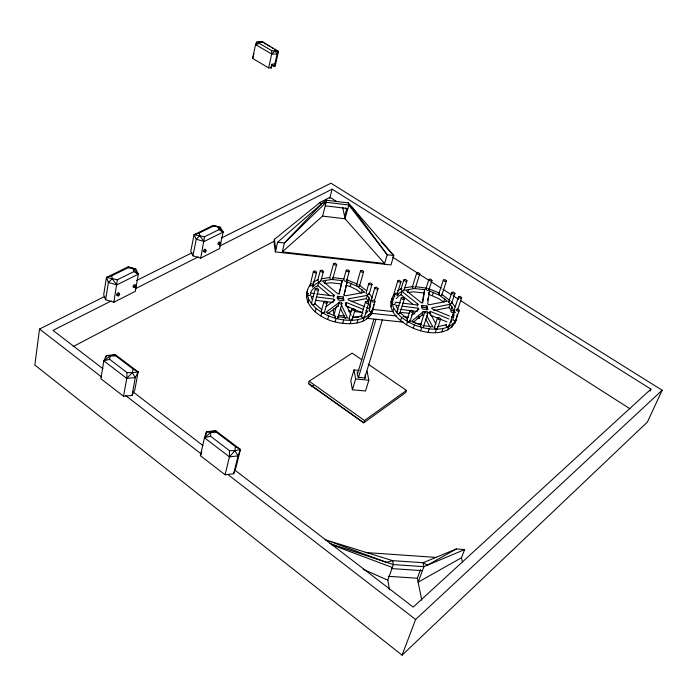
<?xml version="1.0" encoding="UTF-8"?>
<svg xmlns="http://www.w3.org/2000/svg" width="697" height="697" viewBox="0 0 697 697"><rect width="100%" height="100%" fill="white"/><g stroke="black" fill="none" stroke-linecap="round" stroke-linejoin="round"><path stroke-width="1.05" d="M225.079 474.762L229.435 456.866L229.496 450.645L210.511 436.183L204.465 437.777L200.396 455.681L225.079 474.762L233.643 473.76L236.022 467.286L240.448 449.46L215.573 430.607L206.478 431.844L204.465 437.777L229.435 456.866L238.069 455.89L240.448 449.46L235.455 446.672L216.506 432.306L215.573 430.607L210.86 432.419L204.465 437.777M309.634 285.604C298.647 302.838 319.653 318.729 335.083 321.866C347.82 325.316 370.281 325.299 372.86 308.719M372.834 310.566L373.853 304.484M374.394 300.843L378.035 288.575L376.328 287.12L374.873 287.661L370.638 301.984L370.917 302.768M366.639 307.473L369.541 308.675L369.567 305.539L368.129 301.174L366.422 298.63L367.389 295.328L348.073 298.9L348.212 299.884L364.697 306.68M370.508 305.33L370.551 302.228L369.096 297.872L367.389 295.328M374.873 287.661L375.805 288.889A1.647 0.95 16.6 0 0 378.035 288.575M374.925 301.531C374.977 299.074 369.732 300.172 372.668 301.862A1.655 0.967 16.7 0 0 374.925 301.531L372.05 311.167A1.655 0.976 16.7 0 1 369.811 311.507L369.001 310.026M371.998 284.324L370.682 282.965L368.861 283.418L366.064 292.984L366.979 294.195A1.621 0.941 16.4 0 0 369.183 293.89L371.998 284.324A1.629 0.941 16.4 0 1 369.776 284.629L368.861 283.418M372.05 311.167L371.771 310.374M368.696 302.846L367.345 301.435L365.472 301.914L361.246 316.368L362.17 317.632A1.664 0.993 16.6 0 0 364.435 317.292L368.696 302.846A1.673 0.985 16.5 0 1 366.413 303.178L365.472 301.914M369.183 293.89L369.105 293.376M364.435 317.292L364.156 316.482M363.66 271.717L362.353 270.384L360.532 270.819L356.455 285.073L357.352 286.267A1.612 0.932 16.1 0 0 359.556 285.97L363.66 271.717A1.629 0.924 16.1 0 1 361.438 272.013L360.532 270.819M359.556 285.97L359.286 285.204M355.026 309.93L353.693 308.51L351.802 308.998L349.005 318.729L349.929 320.001A1.673 1.002 16.2 0 0 352.22 319.653L355.026 309.93A1.682 0.993 16.2 0 1 352.726 310.27L351.802 308.998M352.22 319.653L351.941 318.843M349.345 271.142L348.064 269.809L346.235 270.253L343.569 279.811L344.457 281.004A1.612 0.932 15.7 0 0 346.662 280.708L349.345 271.142A1.621 0.924 15.7 0 1 347.123 271.438L346.235 270.253M346.662 280.708L346.4 279.95M123.543 396.262L126.749 378.366L127.011 372.564L109.595 359.295L103.844 360.863L100.882 378.741L123.543 396.262L132.003 395.487L134.852 389.719L138.137 371.919L115.301 354.607L106.301 355.575L103.844 360.863L126.749 378.366L135.279 377.643L138.137 371.919L133.162 369.096L115.772 355.914L115.301 354.607L110.231 355.932L106.301 355.575L105.944 357.674M341.966 303.395C342.088 300.895 336.695 301.993 339.648 303.726A1.69 0.993 15.8 0 0 341.966 303.395L337.879 317.945A1.673 1.002 15.8 0 1 335.571 318.285L334.665 317.013L335.727 316.412M337.879 317.945L337.609 317.126M336.686 264.564L335.405 263.231L333.558 263.666L329.681 277.964L330.552 279.157A1.612 0.932 15.3 0 0 332.783 278.861L336.686 264.564A1.629 0.924 15.3 0 1 334.447 264.851L333.558 263.666M332.783 278.861L332.713 278.356M327.172 302.542L325.865 301.13L323.948 301.609L321.291 311.376L322.188 312.639A1.673 1.002 15.3 0 0 324.497 312.3L327.172 302.542A1.682 0.993 15.3 0 1 324.846 302.873L323.948 301.609M324.497 312.3L324.436 311.759M323.434 271.49L322.162 270.157L320.306 270.593L317.745 280.22L318.607 281.422A1.621 0.941 15 0 0 320.855 281.118L323.434 271.49A1.629 0.941 14.9 0 1 321.178 271.786L320.306 270.593M320.855 281.118L320.794 280.612M318.59 289.551L317.292 288.157L315.375 288.628L311.507 303.169L312.387 304.423A1.664 0.993 15 0 0 314.695 304.092L318.59 289.551A1.673 0.985 15 0 1 316.264 289.874L315.375 288.628M314.695 304.092L314.643 303.561M312.631 286.92A1.638 0.958 14.8 0 0 312.761 286.702L316.577 272.274L314.922 270.837L313.415 271.368L309.86 286.572M272.091 64.49C270.776 73.603 270.009 61.284 274.775 64.516L277.075 54.096L278.443 51.508L271.664 50.611L259.406 43.423L259.528 41.837L263.083 42.09L278.443 51.508L275.393 65.318L274.705 66.633L271.821 64.926M306.41 297.61L307.638 289.691M312.761 286.702L312.517 285.927M313.415 271.368L314.286 272.571A1.647 0.95 14.8 0 0 316.577 272.274M200.701 258.134L204.526 236.771L218.989 229.635L223.118 232.084L219.607 248.533L200.701 258.134L192.921 255.825L190.778 251.277L194.088 234.689L213.16 225.384L220.391 227.335L223.118 232.084L204.108 241.528L196.258 239.21L194.088 234.689L199.115 233.086L213.613 226.011L220.391 227.335M210.511 436.183L210.86 432.419L216.506 432.306M113.881 302.228L117.349 279.758L133.772 271.664L138.32 274.2L135.314 291.346L113.881 302.228L105.613 299.762L103.696 294.735L106.458 277.432L128.1 266.873L135.793 268.955L138.32 274.2L116.748 284.907L108.41 282.424L106.458 277.432L111.799 275.733L128.239 267.7L135.793 268.955M104.62 296.486L39.529 329.062L34.85 365.045L402.082 655.163L647.417 422.007L662.15 390.224L330.97 183.198L221.193 238.139M229.435 456.866L234.898 450.689L235.455 446.672M429.465 290.954L427.662 303.979L429.091 304.781L447.404 301.217L439.458 295.206L429.465 290.954L428.42 294.204L438.396 298.447L443.675 302.001L444.756 298.752M427.575 300.224L427.853 298.211M424.647 289.699L422.774 302.716L421.345 302.733L405.532 290.083L414.419 288.558L424.647 289.699L422.155 302.968M271.342 67.931L268.65 67.905L271.682 54.035L275.054 50.925L275.324 49.252M105.613 299.762L108.41 282.424L112.208 278.739L111.799 275.733M132.003 395.487L135.279 377.643L132.291 372.695L133.162 369.096M109.595 359.295L110.231 355.932L115.772 355.914M192.921 255.825L196.258 239.21L199.725 235.795L204.526 236.771M268.65 67.905L252.645 58.4L255.555 44.556L256.662 42.125L263.083 42.09M253.926 53.739L252.645 58.4M256.008 45.244L256.662 42.125L262.36 42.09M274.513 66.511L275.08 63.941M275.271 63.087L274.705 66.633L271.307 64.237M343.909 295.275L347.123 281.91L357.108 286.197L364.819 292.252L345.581 295.781L344.161 294.97L347.123 281.91M205.049 438.152L206.478 431.844L210.86 432.419M338.986 293.995L342.236 280.638L331.755 279.462L322.432 280.969L337.731 293.707L339.212 293.69L342.236 280.638M337.017 201.738L330.003 197.312L320.123 202.365L274.444 239.332L273.965 241.345L275.306 251.878L390.947 264.973L393.779 255.52L348.343 202.905L325.795 200.152L277.641 242.199L275.306 251.878M342.706 207.166L345.041 218.788L384.605 263.51L282.259 251.905L284.446 242.983L321.822 203.629L326.187 202.261L348.779 205.005L352.151 207.305L387.192 254.771L393.779 255.52L381.337 242.007M233.643 473.76L238.069 455.89L234.898 450.689L229.496 450.645M282.259 251.905L322.589 216.105L326.187 202.261L325.795 200.152M329.672 198.593L332.129 189.166L650.937 389.126L650.04 391.095M307.752 302.437L308.64 299.083L307.29 294.265M310.513 293.036L311.873 290.231L315.027 287.147L317.815 285.648L318.703 282.329L334.072 295.153L333.61 296.817M315.201 311.864L316.107 308.501L311.62 303.909L308.64 299.083M325.699 280.177L324.802 283.496L330.848 282.773L341.321 283.94M344.614 216.671L346.836 208.49M348.343 202.905L348.779 205.005L345.041 218.788L322.589 216.105M320.96 315.968L321.883 312.596L316.107 308.501M361.926 359.852L352.133 353.135L309.146 381.233L308.536 383.463L363.817 422.757L364.505 420.526L406.421 390.416L368.155 364.13M333.462 296.931L334.072 295.153M327.712 319.357L328.635 315.994L321.883 312.596M332.992 302.498L333.915 299.152L316.299 296.931M333.846 308.788L333.305 310.74L334.029 314.905L336.468 306.131M337.06 297.976L337.522 296.321L343.264 296.939L343.952 300.625L338.176 300.006L337.522 296.321M327.721 313.728L337.975 305.983L338.908 302.637L326.074 312.3L335.562 316.133M335.083 321.866L336.032 318.494C348.735 321.674 368.635 322.188 373.827 307.246M343.142 300.433L343.264 296.939M362.292 289.769L361.334 293.062L356.158 289.49L350.19 286.545L351.122 283.252M345.817 305.007L346.522 302.507L363.015 309.302M342.706 323.338L343.665 319.975M350.164 323.713L351.166 320.35M357.064 322.972L358.04 319.618M368.129 301.174L369.096 297.872M363.041 321.151L364.026 317.815M367.807 318.372L368.8 315.035M384.387 264.233L387.192 254.771L348.779 205.005M359.016 370.412L353.98 369.924L350.774 380.693L352.394 389.762L365.524 390.991L368.835 380.222L367.075 371.187M371.1 314.8L372.111 311.454M352.394 389.762L355.627 378.959L353.98 369.924M357.265 374.707L373.888 319.252M358.354 377.922L375.997 319.296M364.54 378.515L382.357 319.967M457.18 314.303C453.895 347.411 396.541 330.509 390.973 306.654L391.984 303.334L391.949 298.804L393.544 294.726M390.973 306.654L390.939 302.097L391.949 298.804M394.877 296.277A1.621 0.932 17.2 0 1 394.476 296.129L393.544 294.918L397.891 280.734L399.303 280.211L401.019 281.632L397.273 293.785M394.981 303.221L395.286 304.005A1.629 0.95 17.3 0 1 393.091 304.328L392.15 303.099L395.19 293.324L396.881 293.088L398.231 294.456A1.638 0.941 17.2 0 1 396.027 294.77L395.077 293.55M392.655 311.454L393.674 308.152L391.984 303.361M400.941 289.351L403.868 279.88L405.628 279.445L406.961 280.778L404.025 290.24A1.603 0.915 17.3 0 1 401.873 290.544L401.054 289.133M396.349 298.516L398.449 296.208L401.028 294.709L402.038 291.442L417.921 304.18L417.398 305.817M396.776 312.221L401.211 297.933L403.023 297.462L404.391 298.847L399.93 313.136A1.647 0.958 17.5 0 1 397.726 313.467L396.776 312.221L397.769 311.637M407.606 292.548L408.625 289.29M400.609 320.82L401.646 317.51L396.942 312.953L393.674 308.152M412.293 287.077L416.71 273.015L418.461 272.579L419.803 273.904L415.36 287.957A1.594 0.906 17.6 0 1 413.234 288.253L412.302 287.33L412.885 286.572M406.891 320.367L409.923 310.775L411.735 310.287L413.121 311.69L410.063 321.282A1.655 0.976 17.9 0 1 407.858 321.622L406.891 320.637L407.51 319.827M406.508 324.898L407.553 321.587L401.646 317.51M417.268 305.931L417.921 304.18M402.204 306.166L418.095 308.17L417.041 311.454L400.113 309.32M413.295 328.261L414.358 324.95L407.553 321.587M425.867 288.88L428.986 279.262L430.615 279.035L431.966 280.36L428.934 289.76A1.594 0.906 18 0 1 426.817 290.065L425.876 289.133L426.233 288.471M416.989 318.146L419.132 318.372L419.794 316.316M413.016 322.511L422.138 314.913L423.201 311.629L424.778 312.038M420.256 325.952L424.9 311.655L426.703 311.167L428.106 312.578L423.445 326.867A1.655 0.976 18.3 0 1 421.241 327.215L420.265 326.231L420.648 325.499M426.904 309.407L426.425 307.569L426.956 305.948L421.354 305.347L422.286 309.006L427.906 309.607L426.956 305.948M420.622 330.735L421.702 327.424C433.064 330.108 448.459 331.119 455.995 320.332L454.862 323.617M432.384 295.528L433.438 292.287M429.744 313.938L430.546 311.481L448.964 318.999M406.421 390.416L405.706 392.603L363.634 422.887L308.344 383.585M438.744 294.09L443.344 280.081L445.069 279.636L446.437 280.969L441.811 294.979A1.603 0.906 18.4 0 1 439.702 295.284L438.753 294.352L439.319 293.594M428.106 332.19L429.195 328.879M434.257 327.625L437.533 317.832L439.215 317.571L440.626 318.982L437.428 328.54A1.655 0.967 18.7 0 1 435.25 328.888L434.257 327.625L435.224 327.024M435.337 332.539L436.47 329.237M448.668 301.958L451.917 292.331L453.538 292.095L454.923 293.437L451.752 302.846A1.612 0.915 18.7 0 1 449.643 303.16L448.685 302.219L449.243 301.444M450.14 304.284L451.987 306.811L450.898 310.06L449.042 307.534L450.14 304.284L431.757 307.891L431.974 308.867L449.408 315.985M441.942 331.789L443.048 328.496M200.396 455.681L201.747 451.7M457.607 309.79L461.71 297.732L459.942 296.286L458.582 296.826L453.808 310.906L454.801 312.125A1.621 0.932 19 0 0 455.603 312.352M447.579 329.969L448.694 326.684M446.472 324.706L445.897 325.525L446.882 326.501A1.647 0.958 19 0 0 449.051 326.161L453.86 311.968C453.791 309.503 448.668 310.627 451.691 312.3A1.664 0.95 18.9 0 0 453.86 311.968M451.037 322.641L451.874 320.193L450.192 322.241M451.961 327.189L453.076 323.913M453.355 318.616L452.789 319.418L453.773 320.385A1.638 0.941 19.1 0 0 455.916 320.054L459.149 310.583C459.07 308.144 454 309.25 457.005 310.906A1.647 0.941 19 0 0 459.149 310.583M389.545 589.784L387.82 580.192L393.352 564.587L392.62 560.641L325.159 539.696L386.635 562.357L392.62 560.641L423.105 562.723L427.54 565.136L456.3 548.975L464.664 549.567L461.449 557.757L462.433 561.904M421.772 600.222L417.355 578.231L420.552 569.606M402.082 655.163L415.612 619.485L662.15 390.224M390.939 302.097L392.542 298.011M369.541 308.675L370.49 306.366M417.791 304.293L417.451 305.007L402.674 303.151M306.767 293.036L307.56 291.398M392.15 303.099L392.777 302.576M393.544 294.918L394.162 294.413M274.775 64.516L275.463 63.2M361.246 316.368L362.274 315.767M349.005 318.729L349.432 318.276M356.455 285.073L357.091 284.568M333.924 295.267L333.514 295.972L316.978 293.899M397.36 295.24L399.459 292.932L402.038 291.442M365.951 313.362L367.859 311.306L365.925 310.505M126.749 378.366L132.291 372.695L138.137 371.919M326.187 202.261L284.446 242.983L277.641 242.199M312.753 286.894L315.907 283.818L318.703 282.329M650.937 389.126L413.199 607.078L234.828 470.057M423.201 311.629L411.587 321.273L421.058 325.072M411.465 315.349L418.949 309.18L418.095 308.17M103.844 360.863L110.231 355.932M326.144 306.575L334.717 300.172L333.915 299.152M275.054 50.925L277.075 54.096L271.682 54.035L255.555 44.556L259.528 41.837M311.855 386.765L313.641 385.589M397.482 290.849L401.237 288.715M461.449 557.757L418.148 582.169L423.924 566.652L423.105 562.723L456.3 548.975M313.153 282.189L318.102 279.593M73.15 346.583L274.505 241.066M111.163 300.973L53.016 330.387L102.99 368.783M135.392 288.706L198.384 256.836M219.712 246.05L332.129 189.166M136.673 280.447L192.05 252.732M454.104 310.496L454.74 310.331M464.664 549.567L423.924 566.652L393.352 564.587L329.855 543.529M430.546 311.481L429.404 311.951L435.947 323.992M369.297 309.817L369.898 309.668M401.324 288.933L401.908 288.793M346.522 302.507L345.303 302.977L351.061 315.079M309.991 285.404L310.679 285.239M446.246 324.724L437.463 326.762M361.656 315.846L352.394 317.876M255.555 44.556L259.406 43.423M405.027 287.748L413.234 286.476M321.099 278.87L329.759 277.476M234.898 450.689L240.448 449.46M433.743 310.548L449.042 307.534M351.192 301.47L366.422 298.63M308.562 293.428L307.49 294.003L308.362 295.232A1.647 0.976 14.8 0 0 310.653 294.918L310.601 294.395M408.573 292.426L413.391 291.808L423.602 292.949M127.011 372.564L132.291 372.695M415.238 286.589L427.348 288.288M332.765 277.493L344.144 279.018M391.923 568.613L422.434 570.66M388.194 576.314L417.355 578.231M365.245 552.503L436.418 557.434M355.627 378.959L368.835 380.222M348.404 310.906L351.619 311.245M354.834 311.585L362.335 312.378M370.909 313.284L396.628 315.994M403.058 316.673L408.416 317.24M338.333 315.349L344.788 316.029M352.316 316.821L358.772 317.492M366.308 318.285L403.563 322.188M415.229 323.408L421.598 324.07M338.019 298.081L342.802 298.595M421.763 307.072L426.425 307.569M337.897 298.203L343.281 298.778M421.458 307.168L426.703 307.734M346.636 306.654L348.805 306.88M372.625 309.407L393.195 311.594M399.695 312.282L409.435 313.319M412.685 313.667L414.846 313.894M325.264 205.824L347.82 208.56M313.197 296.539L311.123 296.277L311.89 299.022M315.401 300.285L324.715 301.452M326.78 301.714L331.955 302.367M395.251 302.21L400.557 302.881M310.775 293.115L314.913 293.637M399.024 305.765L395.844 305.356L397.987 309.808M422.957 325.577L432.811 326.919L426.782 315.758M337.487 316.638L347.568 318.015L341.382 304.929M194.088 234.689L199.725 235.795L204.108 241.528M106.458 277.432L117.349 279.758M423.715 315.323L422.138 314.913M223.118 232.084L218.083 226.795L213.16 225.384L213.613 226.011M138.32 274.2L133.04 268.519L128.1 266.873L128.239 267.7M428.542 288.671L439.206 292.949M346.357 279.61L357.03 283.923M346.191 285.204L350.19 286.545M414.358 324.95L421.702 327.424M328.635 315.994L336.032 318.494M331.615 544.749L392.333 567.463M337.975 305.983L338.481 306.166M451.351 316.778L453.285 317.571L454.017 315.271L453.738 311.141L451.987 306.811M430.441 315.149L438.186 318.32M440.121 319.104L446.89 321.875M345.581 305.835L363.006 313.031M363.172 569.301L387.82 580.192M264.146 43.136L265.932 44.181M267.718 45.227L269.504 46.272M271.299 47.318L273.085 48.363M274.871 49.409L278.443 51.508M392.524 257.08L417.285 272.893M419.115 274.069L429.204 280.516M431.042 281.684L441.131 288.131M442.97 289.299L451.22 294.578M453.059 295.746L458.556 299.266M460.395 300.433L630.071 408.834M441.924 294.413L450.001 300.616M407.301 318.773L399.764 312.395M358.903 284.846L366.814 290.928M321.857 309.773L314.582 303.361M309.146 381.233L364.505 420.526M133.153 391.949L202.949 445.566M39.529 329.062L101.492 376.911M125.582 395.521L201.32 454.008M227.997 474.605L415.612 619.485M401.028 294.709L413.539 304.772M448.406 325.107L449.051 326.161M409.453 320.228L410.063 321.282M317.815 285.648L329.925 295.781M451.551 302.054L455.054 306.802M369.044 293.097L372.268 297.872M345.303 208.115L346.81 209.649M451.421 302.071L451.752 302.846M441.489 294.212L441.811 294.979M455.577 319.261L455.916 320.054M428.611 289.002L428.934 289.76M415.055 287.199L415.36 287.957M112.208 278.739L116.748 284.907M425.71 319.043L430.215 327.424M340.45 308.266L345.285 318.564M403.929 289.734L404.025 290.24M399.834 312.604L399.93 313.136M218.083 226.795L218.989 229.635M418.618 316.307L419.132 318.372M133.04 268.519L133.772 271.664M199.115 233.086L199.725 235.795M365.062 374.899L365.664 378.018L358.084 377.295L357.117 372.102M320.123 202.365L320.69 205.537M274.444 239.332L275.794 249.857M458.582 296.826L459.584 298.046A1.638 0.924 18.9 0 0 461.71 297.732M452.641 314.399L452.841 317.501M451.822 292.548L452.806 293.751A1.621 0.915 18.7 0 0 454.923 293.437M443.344 280.081L444.32 281.266A1.612 0.897 18.3 0 0 446.437 280.969M437.428 318.067L438.43 319.331A1.664 0.967 18.7 0 0 440.617 318.982M428.89 279.48L429.849 280.656A1.603 0.897 17.9 0 0 431.966 280.36M424.9 311.655L425.893 312.909A1.673 0.967 18.3 0 0 428.106 312.578M416.71 273.015L417.66 274.191A1.612 0.897 17.5 0 0 419.803 273.904M409.923 310.775L410.899 312.029A1.664 0.967 17.9 0 0 413.121 311.69M403.868 279.88L404.809 281.074A1.612 0.915 17.3 0 0 406.961 280.778M401.211 297.933L402.169 299.17A1.655 0.958 17.4 0 0 404.391 298.847M397.891 280.734L398.832 281.937A1.629 0.924 17.1 0 0 401.019 281.632M271.664 50.611L271.682 54.035M204.456 251.478A1.464 0.706 -55.3 0 1 203.428 251.077A1.464 0.706 -55.3 0 1 204.761 249.265A1.464 0.706 -55.3 0 1 205.327 250.293M218.684 244.333A1.446 0.688 -55.6 0 1 217.961 243.662A1.446 0.688 -55.6 0 1 219.18 242.016A1.446 0.688 -55.6 0 1 219.895 242.687M118.865 293.271A1.568 0.802 -53 0 1 118.847 293.568M117.819 295.162A1.568 0.802 -53 0 1 116.599 295.075A1.568 0.802 -53 0 1 117.436 293.263A1.568 0.802 -53 0 1 118.804 293.036M134.251 286.876A1.551 0.784 -53.4 0 1 133.049 286.606A1.551 0.784 -53.4 0 1 134.286 284.698A1.551 0.784 -53.4 0 1 135.262 285.3M313.241 284.934L313.223 285.204A1.655 0.967 14.8 0 1 310.914 285.509C308.222 283.958 312.857 282.764 313.241 284.934M205.397 251.965A1.237 0.592 -55.3 0 0 206.112 250.127A1.237 0.592 -55.3 0 0 204.63 251.268A1.237 0.592 -55.3 0 0 205.397 251.965M219.877 244.647A1.22 0.584 -55.6 0 0 220.592 242.835A1.22 0.584 -55.6 0 0 219.137 243.959A1.22 0.584 -55.6 0 0 219.877 244.647M118.525 295.859A1.324 0.671 -53 0 0 119.596 293.916A1.324 0.671 -53 0 0 117.967 294.735A1.324 0.671 -53 0 0 118.525 295.859M135.201 287.408A1.307 0.653 -53.5 0 0 135.906 285.5A1.307 0.653 -53.5 0 0 134.286 286.737A1.307 0.653 -53.5 0 0 135.201 287.408"/></g></svg>
